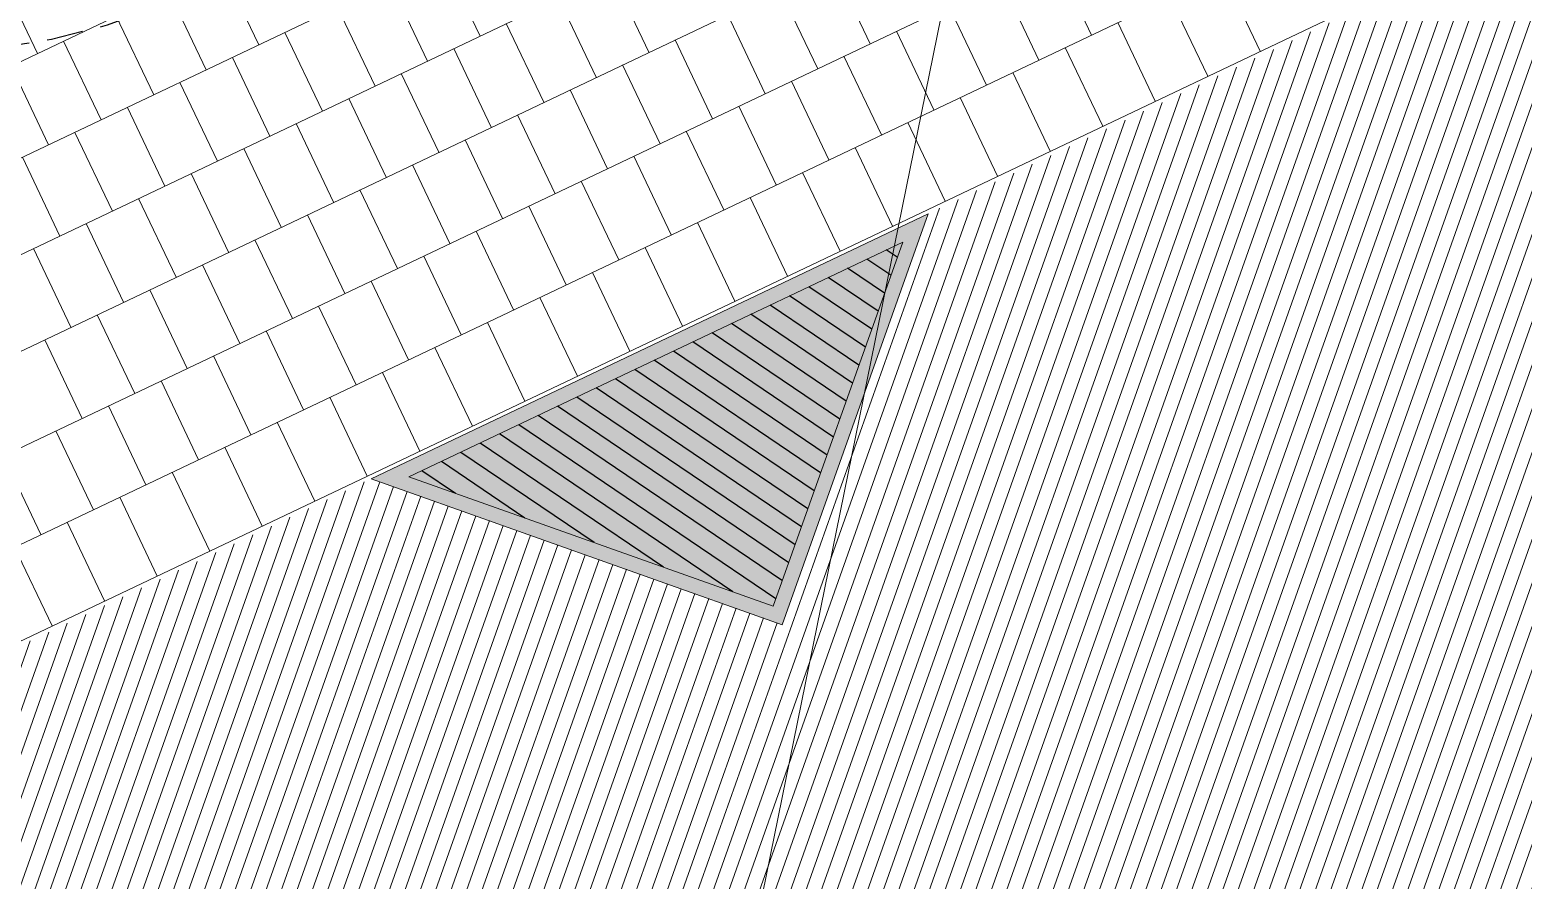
# Model space of a CAD drawing. Header units: metres. Extents: x 678805 to 1359287, y 2747329 to 5497370.
# Drawn here: x 679946.38 to 679956.64, y 2748662.17 to 2748668.02 of the extents above; entities that cross this region are included whole.
import ezdxf
from ezdxf.enums import TextEntityAlignment as Align

# ---------------------------------------------------------------- set-up
doc = ezdxf.new("R2010")
doc.units = ezdxf.units.M
doc.linetypes.add('XREF_MON_SFT_TREES$0$HIDDEN', pattern=[0.375, 0.25, -0.125])
for name, color, linetype in [('00_XREF_MON_HSC_PAVEMENT', 7, 'Continuous'), ('00_XREF_TWQ_SFT_TREES', 7, 'Continuous'), ('XREF_MON_HSC_PAVEMENT$0$03-TR-Tree Pit_Green', 74, 'Continuous'), ('XREF_MON_SFT_TREES$0$SL_TREE_CANOPY', 251, 'XREF_MON_SFT_TREES$0$HIDDEN')]:
    doc.layers.add(name, color=color, linetype=linetype)
for name, color, linetype, true_color in [('02-L-Waterfeatures 01', 7, 'Continuous', 0x4da6ff), ('XREF_MON_HSC_PAVEMENT$0$03-TR-Tree Pit_White', 7, 'Continuous', 0xfcfcfc), ('XREF_MON_SFT_TREES$0$SL_TREE_PROSOPIS_CINERARIA', 7, 'Continuous', 0x5f7f00)]:
    doc.layers.add(name, color=color, linetype=linetype, true_color=true_color)
for name, color, linetype, lineweight in [('XREF_MON_GENERAL_LAYOUT$0$02-L-Level Curves 1m', 37, 'Continuous', 5), ('XREF_MON_GENERAL_LAYOUT$0$02-L-Material Change', 251, 'Continuous', 5), ('XREF_MON_GENERAL_LAYOUT$0$04-BK-Tree Pit', 6, 'Continuous', 5), ('XREF_MON_HSC_PAVEMENT$0$04-BK-Tree Pit', 6, 'Continuous', 5)]:
    doc.layers.add(name, color=color, linetype=linetype, lineweight=lineweight)
for name, color, linetype, lineweight, true_color in [('XREF_MON_HSC_PAVEMENT$0$02-L-Joints-Paviment_07_Precast Concrete Blocks 60X40', 7, 'Continuous', 5, 0x999999), ('XREF_MON_HSC_PAVEMENT$0$03-TR-Pavement_07_Precast Concrete Blocks 20X10', 7, 'Continuous', 5, 0x999999), ('XREF_MON_HSC_PAVEMENT$0$03-TR-Pavement_07_Precast Concrete Blocks 60X40', 7, 'Continuous', 5, 0x999999)]:
    doc.layers.add(name, color=color, linetype=linetype, lineweight=lineweight, true_color=true_color)
doc.layers.get('XREF_MON_SFT_TREES$0$SL_TREE_PROSOPIS_CINERARIA').off()
doc.styles.add('XREF_MON_GENERAL_LAYOUT$0$Standard', font='arial.ttf')

# ---------------------------------------------------------------- blocks, each defined once
blk = doc.blocks.new('XREF_MON_SFT_TREES$0$Prosopis_cineraria')
at = {"layer": 'XREF_MON_SFT_TREES$0$SL_TREE_CANOPY', "linetype": 'XREF_MON_SFT_TREES$0$HIDDEN'}
blk.add_circle((0, 0), 4, dxfattribs=at)
blk = doc.blocks.new('XREF_MON_SFT_TREES')
at = {"layer": 'XREF_MON_SFT_TREES$0$SL_TREE_PROSOPIS_CINERARIA', "rotation": 25.44812939262281}
blk.add_blockref('XREF_MON_SFT_TREES$0$Prosopis_cineraria', (679945.719, 2748671.873), dxfattribs=at)
blk = doc.blocks.new('XREF_MON_HSC_PAVEMENT$0$Alcorque Parking 8m2')
at = {"layer": 'XREF_MON_HSC_PAVEMENT$0$03-TR-Tree Pit_Green', "ltscale": 0.3}
h = blk.add_hatch(dxfattribs=at)
h.set_pattern_fill('ANSI31', color=256, scale=0.04, angle=40)
h.set_pattern_definition([(85, (-679726.04474, -2748720.75428), (-0.1265167266577, 0.011068779329), [])])
h.paths.add_polyline_path([(-1.079, -0.384), (2.316, 1.231), (-0.189, 2.121)])
at = {"layer": 'XREF_MON_HSC_PAVEMENT$0$03-TR-Tree Pit_White'}
h = blk.add_hatch(color=256, dxfattribs=at)
h.dxf.hatch_style = 1
h.paths.add_polyline_path([(-1.254, -0.578), (2.577, 1.245), (-0.25, 2.249)])
blk = doc.blocks.new('XREF_MON_HSC_PAVEMENT')
at = {"layer": 'XREF_MON_HSC_PAVEMENT$0$03-TR-Pavement_07_Precast Concrete Blocks 20X10'}
h = blk.add_hatch(dxfattribs=at)
h.set_pattern_fill('ANSI31', color=256, scale=0.0315, angle=25.5)
h.set_pattern_definition([(70.5, (0, 0), (-0.094275932128, 0.033384858509), [])])
h.paths.add_polyline_path([(679945.648, 2748656.46), (679943.852, 2748660.24), (679944.878, 2748663.104), (679948.723, 2748664.934), (679951.551, 2748663.93), (679952.554, 2748666.757), (679956.392, 2748668.583), (679959.225, 2748667.582), (679960.23, 2748670.41), (679964.074, 2748672.238), (679966.807, 2748671.268), (679966.901, 2748671.235), (679967.905, 2748674.062), (679971.75, 2748675.891), (679974.576, 2748674.887), (679975.581, 2748677.714), (679979.425, 2748679.544), (679982.251, 2748678.54), (679983.256, 2748681.367), (679987.1, 2748683.196), (679989.832, 2748682.225), (679990.931, 2748685.019), (679994.775, 2748686.848), (679997.603, 2748685.845), (679998.607, 2748688.672), (680002.45, 2748690.501), (680005.277, 2748689.497), (680006.278, 2748692.322), (680010.255, 2748694.245), (680013.159, 2748693.214), (680014.955, 2748689.44)])
at = {"layer": 'XREF_MON_HSC_PAVEMENT$0$02-L-Joints-Paviment_07_Precast Concrete Blocks 60X40'}
for points in [[(679947.951, 2748667.918), (679947.693, 2748668.46)], [(679949.472, 2748667.978), (679949.214, 2748668.52)], [(679952.155, 2748667.926), (679951.897, 2748668.467)], [(679953.676, 2748667.986), (679953.419, 2748668.528)], [(679946.429, 2748667.859), (679946.171, 2748668.401)], [(679950.633, 2748667.867), (679950.375, 2748668.408)], [(679953.315, 2748667.814), (679953.058, 2748668.356)], [(679954.837, 2748667.874), (679954.58, 2748668.416)], [(679947.59, 2748667.746), (679947.332, 2748668.288)], [(679949.111, 2748667.806), (679948.853, 2748668.348)], [(679951.794, 2748667.754), (679951.536, 2748668.295)], [(679948.75, 2748667.634), (679948.492, 2748668.176)], [(679950.271, 2748667.695), (679950.014, 2748668.236)], [(679952.954, 2748667.642), (679952.696, 2748668.184)], [(679954.476, 2748667.702), (679954.218, 2748668.244)], [(679947.228, 2748667.575), (679946.971, 2748668.116)], [(679949.91, 2748667.523), (679949.652, 2748668.064)], [(679951.432, 2748667.582), (679951.175, 2748668.124)], [(679954.115, 2748667.53), (679953.857, 2748668.072)], [(679946.867, 2748667.403), (679946.609, 2748667.944)], [(679948.389, 2748667.462), (679948.131, 2748668.004)], [(679951.071, 2748667.41), (679950.814, 2748667.952)], [(679952.593, 2748667.471), (679952.335, 2748668.012)], [(679949.549, 2748667.351), (679949.291, 2748667.893)], [(679952.232, 2748667.299), (679951.974, 2748667.84)], [(679953.754, 2748667.358), (679953.496, 2748667.9)], [(679946.506, 2748667.231), (679946.248, 2748667.773)], [(679948.027, 2748667.29), (679947.77, 2748667.832)], [(679950.71, 2748667.238), (679950.452, 2748667.78)], [(679947.666, 2748667.119), (679947.408, 2748667.66)], [(679949.188, 2748667.179), (679948.93, 2748667.721)], [(679951.871, 2748667.127), (679951.613, 2748667.668)], [(679953.393, 2748667.186), (679953.135, 2748667.728)], [(679948.827, 2748667.007), (679948.569, 2748667.549)], [(679950.349, 2748667.066), (679950.091, 2748667.608)], [(679953.031, 2748667.015), (679952.774, 2748667.556)], [(679947.305, 2748666.947), (679947.047, 2748667.488)], [(679949.988, 2748666.894), (679949.73, 2748667.436)], [(679951.509, 2748666.955), (679951.252, 2748667.497)], [(679948.465, 2748666.835), (679948.208, 2748667.377)], [(679952.67, 2748666.843), (679952.413, 2748667.384)], [(679946.944, 2748666.775), (679946.686, 2748667.316)], [(679949.627, 2748666.723), (679949.369, 2748667.264)], [(679951.148, 2748666.783), (679950.89, 2748667.325)], [(679946.583, 2748666.603), (679946.325, 2748667.145)], [(679948.104, 2748666.663), (679947.847, 2748667.205)], [(679950.787, 2748666.611), (679950.529, 2748667.153)], [(679952.309, 2748666.671), (679952.051, 2748667.212)], [(679947.743, 2748666.492), (679947.485, 2748667.033)], [(679949.265, 2748666.551), (679949.008, 2748667.092)], [(679951.948, 2748666.499), (679951.69, 2748667.04)], [(679948.904, 2748666.379), (679948.646, 2748666.92)], [(679950.426, 2748666.439), (679950.168, 2748666.981)], [(679947.382, 2748666.32), (679947.124, 2748666.861)], [(679951.587, 2748666.327), (679951.329, 2748666.869)], [(679948.543, 2748666.207), (679948.285, 2748666.748)], [(679950.065, 2748666.267), (679949.807, 2748666.809)], [(679947.021, 2748666.148), (679946.763, 2748666.689)], [(679949.703, 2748666.096), (679949.446, 2748666.637)], [(679951.225, 2748666.155), (679950.968, 2748666.697)], [(679946.659, 2748665.976), (679946.402, 2748666.518)], [(679948.182, 2748666.035), (679947.924, 2748666.577)], [(679950.864, 2748665.983), (679950.607, 2748666.525)], [(679947.821, 2748665.863), (679947.563, 2748666.405)], [(679949.342, 2748665.924), (679949.085, 2748666.465)], [(679950.503, 2748665.811), (679950.245, 2748666.353)], [(679947.459, 2748665.691), (679947.202, 2748666.233)], [(679948.981, 2748665.752), (679948.723, 2748666.293)], [(679948.62, 2748665.58), (679948.362, 2748666.121)], [(679950.142, 2748665.64), (679949.884, 2748666.181)], [(679947.098, 2748665.519), (679946.84, 2748666.061)], [(679949.781, 2748665.468), (679949.523, 2748666.009)], [(679946.737, 2748665.348), (679946.479, 2748665.889)], [(679948.259, 2748665.408), (679948.001, 2748665.95)], [(679949.42, 2748665.296), (679949.162, 2748665.837)], [(679947.897, 2748665.236), (679947.64, 2748665.778)], [(679947.536, 2748665.064), (679947.279, 2748665.606)], [(679949.058, 2748665.124), (679948.801, 2748665.665)], [(679948.697, 2748664.952), (679948.439, 2748665.494)], [(679947.175, 2748664.892), (679946.917, 2748665.434)], [(679948.336, 2748664.78), (679948.078, 2748665.322)], [(679946.814, 2748664.72), (679946.556, 2748665.262)], [(679946.453, 2748664.549), (679946.195, 2748665.09)], [(679947.975, 2748664.608), (679947.717, 2748665.15)], [(679947.614, 2748664.436), (679947.356, 2748664.978)], [(679947.252, 2748664.264), (679946.995, 2748664.806)], [(679946.891, 2748664.093), (679946.633, 2748664.634)], [(679946.53, 2748663.921), (679946.272, 2748664.462)]]:
    blk.add_lwpolyline(points, dxfattribs=at)
at = {"layer": 'XREF_MON_HSC_PAVEMENT$0$03-TR-Pavement_07_Precast Concrete Blocks 60X40'}
for points in [[(680023.141, 2748704.363), (679938.565, 2748664.117)], [(680023.398, 2748703.822), (679835.554, 2748614.433)], [(680023.656, 2748703.28), (679835.744, 2748613.859)], [(680023.914, 2748702.738), (679835.935, 2748613.285)], [(680024.172, 2748702.196), (679836.125, 2748612.711)], [(680024.43, 2748701.654), (679836.315, 2748612.137)], [(680024.679, 2748701.109), (679776.702, 2748583.105)]]:
    blk.add_lwpolyline(points, dxfattribs=at)
at = {"layer": 'XREF_MON_HSC_PAVEMENT$0$04-BK-Tree Pit'}
for p, xscale, rotation in [((679957.651, 2748669.204), -1, 230.8963178951805), ((679949.962, 2748665.541), -0.9999999999999992, 230.8937524196276)]:
    blk.add_blockref('XREF_MON_HSC_PAVEMENT$0$Alcorque Parking 8m2', p, dxfattribs=dict(at, xscale=xscale, rotation=rotation))
blk = doc.blocks.new('XREF_MON_GENERAL_LAYOUT$0$Alcorque Parking 8m2')
blk.add_lwpolyline([(2.316, 1.231), (-0.189, 2.121), (-1.079, -0.384)], close=True)
at = {"layer": 'XREF_MON_GENERAL_LAYOUT$0$02-L-Material Change'}
blk.add_lwpolyline([(2.577, 1.245), (-0.25, 2.249), (-1.254, -0.578)], close=True, dxfattribs=at)
blk = doc.blocks.new('XREF_MON_GENERAL_LAYOUT')
at = {"layer": 'XREF_MON_GENERAL_LAYOUT$0$02-L-Level Curves 1m', "ltscale": 0.3}
blk.add_lwpolyline([(679956.408, 2748660.915), (679950.768, 2748658.896), (679955.518, 2748682.245), (679932.149, 2748675.049), (679931.13, 2748676.694), (679923.613, 2748674.213), (679922.469, 2748675.084), (679918.59, 2748673.803), (679919.413, 2748671.298), (679889.523, 2748661.691), (679887.574, 2748667.581), (679876.988, 2748665.235)], dxfattribs=at)
at = {"layer": 'XREF_MON_GENERAL_LAYOUT$0$02-L-Material Change', "ltscale": 0.3}
blk.add_line((680010.256, 2748694.245), (679944.884, 2748663.137), dxfattribs=at)
at = {"layer": 'XREF_MON_GENERAL_LAYOUT$0$04-BK-Tree Pit'}
for p, xscale, rotation in [((679957.651, 2748669.204), -1, 230.8963178951805), ((679949.962, 2748665.541), -0.9999999999999992, 230.8937524196276)]:
    blk.add_blockref('XREF_MON_GENERAL_LAYOUT$0$Alcorque Parking 8m2', p, dxfattribs=dict(at, xscale=xscale, rotation=rotation))
at = {"style": 'XREF_MON_GENERAL_LAYOUT$0$Standard'}
for tag, rotation, p in [('604,00', 330.2643, (679905.77, 2748776.558)), ('603,00', 330.2643, (679901.861, 2748753.477)), ('600,00', 133.826, (679944.597, 2748745.153)), ('602,00', 330.2643, (679883.319, 2748738.727)), ('601,00', 117.8906, (679920.972, 2748732.87)), ('601,00', 330.2643, (679864.777, 2748723.976)), ('600,00', 40.8833, (679777.405, 2748705.444, 1.17)), ('602,00', 330.2643, (679941.275, 2748705.483)), ('601,00', 40.8833, (679701.798, 2748703.889, 1.17)), ('598,00', 62.091, (679810.267, 2748702.619)), ('600,00', 330.2643, (679877.781, 2748691.131)), ('600,00', 19.5511, (679920.444, 2748685.496)), ('601,00', 330.2643, (679934.813, 2748683.804)), ('599,00', 330.2643, (679854.567, 2748679.061)), ('600,00', 88.3928, (679743.913, 2748675.572)), ('599,00', 20.6086, (679924.26, 2748675.216)), ('601,00', 88.3928, (679728.035, 2748671.318, -2)), ('602,00', 88.3928, (679711.826, 2748665.966, -1)), ('603,00', 88.3928, (679695.615, 2748660.611)), ('599,00', 40.8833, (679788.807, 2748655.829, 1.17)), ('601,00', 40.8833, (679627.612, 2748644.603, 1.17)), ('603,00', 41.7058, (679702.499, 2748628.484, 1.17)), ('600,00', 40.8833, (679645.925, 2748597.926, 1.17)), ('599,00', 34.2277, (679673.574, 2748555.136, 5.34))]:
    blk.add_attdef(tag, text='', height=1, rotation=rotation, dxfattribs=at).set_placement(p, align=Align.MIDDLE)
at = {"ltscale": 0.3, "style": 'XREF_MON_GENERAL_LAYOUT$0$Standard'}
for tag, rotation, p in [('603,50', 330.2643, (679911.501, 2748760.57)), ('602,50', 330.2643, (679892.865, 2748745.846)), ('600,50', 133.826, (679933.048, 2748738.729)), ('601,50', 330.2643, (679873.581, 2748731.671)), ('601,50', 101.2857, (679909.522, 2748726.945)), ('602,50', 330.2643, (679948.625, 2748713.86)), ('600,50', 39.606, (679743.243, 2748706.971)), ('600,50', 330.2643, (679880.266, 2748702.726)), ('600,50', 17.3537, (679917.615, 2748690.554)), ('599,50', 330.2643, (679867.197, 2748684.716)), ('599,50', 18.8944, (679921.71, 2748680.578)), ('599,50', 39.606, (679778.991, 2748677.241)), ('600,50', 88.3928, (679735.925, 2748673.586)), ('601,50', 88.3928, (679719.906, 2748668.581)), ('602,50', 88.3928, (679703.474, 2748663.452)), ('598,50', 330.2643, (679861.765, 2748662.397)), ('601,50', 39.606, (679610.513, 2748662.061)), ('600,00', 41.7058, (679752.308, 2748637.685)), ('601,00', 41.7058, (679736.044, 2748634.538)), ('599,00', 35.0835, (679763.043, 2748634.415, 1.17)), ('602,00', 41.7058, (679720.174, 2748633.096, 1.17)), ('600,00', 35.0835, (679747.063, 2748629.903, 1.17)), ('601,00', 35.0835, (679731.246, 2748625.239, 1.17)), ('600,50', 39.606, (679636.92, 2748621.339)), ('602,00', 35.0835, (679715.4, 2748620.639, 1.17)), ('599,50', 28.7604, (679659.482, 2748574.323))]:
    blk.add_attdef(tag, text='', height=1, rotation=rotation, dxfattribs=at).set_placement(p, align=Align.MIDDLE)

msp = doc.modelspace()

# ---------------------------------------------------------------- block references
at = {"layer": '00_XREF_MON_HSC_PAVEMENT'}
msp.add_blockref('XREF_MON_HSC_PAVEMENT', (0, 0), dxfattribs=at)
at = {"layer": '00_XREF_TWQ_SFT_TREES'}
msp.add_blockref('XREF_MON_SFT_TREES', (0, 0), dxfattribs=at)
at = {"layer": '02-L-Waterfeatures 01', "color": 18, "true_color": 0x000000}
msp.add_blockref('XREF_MON_GENERAL_LAYOUT', (0, 0), dxfattribs=at)

doc.saveas('drawing.dxf')
